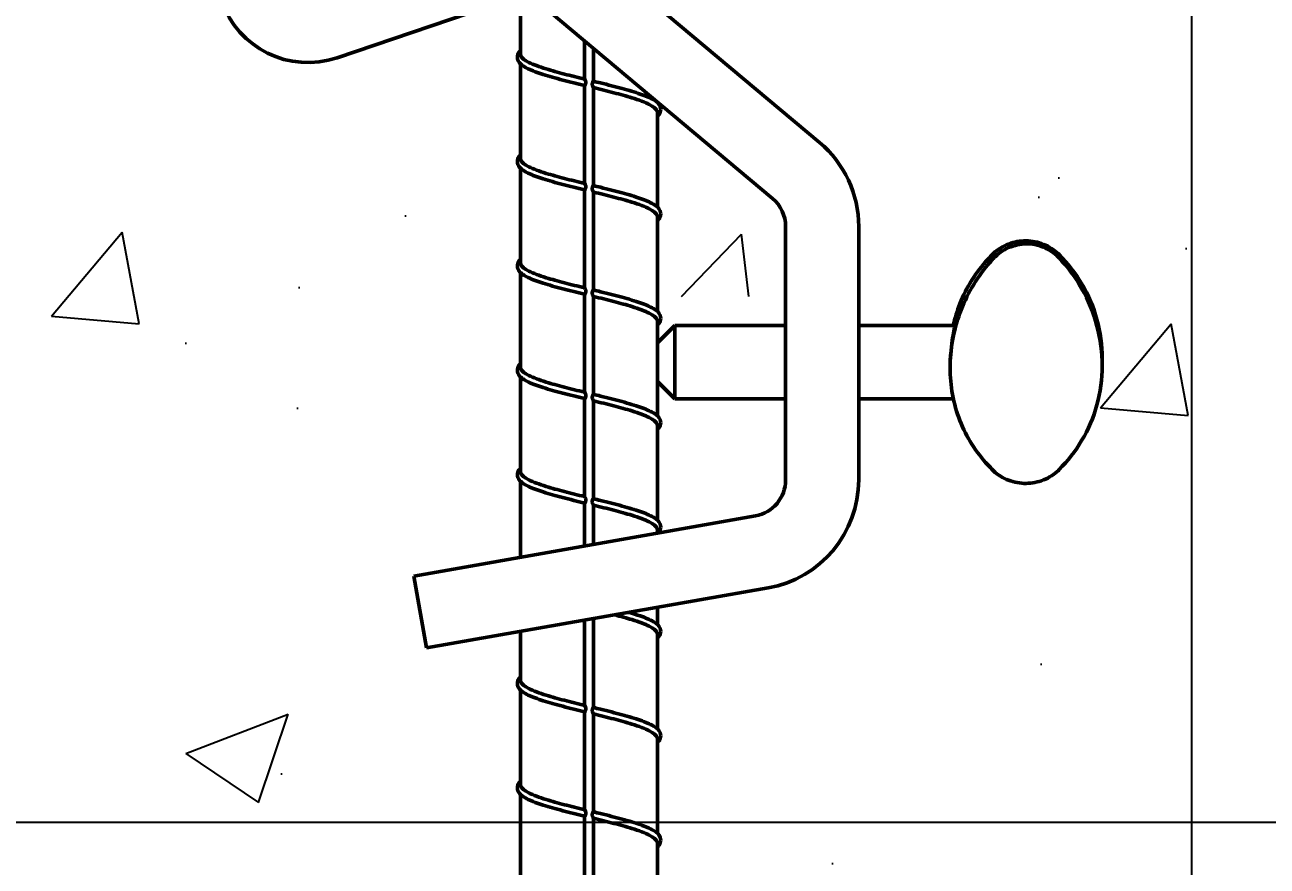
# Model space of a CAD drawing. Header units: inches. Extents: x 39 to 190, y 80 to 114.
# Drawn here: x 50.707 to 54.954, y 86.184 to 89.062 of the extents above; entities that cross this region are included whole.
import ezdxf

# ---------------------------------------------------------------- set-up
doc = ezdxf.new("R2010")
doc.units = ezdxf.units.IN
doc.header["$LTSCALE"] = 8
doc.header["$MEASUREMENT"] = 0
doc.layers.add('Visible (ANSI)', color=7, linetype='Continuous', lineweight=50)
doc.styles.add('Dim Text (Zurn)', font='')
doc.styles.add('ZURN', font='romans.shx')
doc.styles.get('Dim Text (Zurn)').set_extended_font_data('Tahoma', italic=True)
doc.dimstyles.new('Frac 1_32 (Zurn)', dxfattribs={"dimscale": 8, "dimtxt": 0.125, "dimasz": 0.098425, "dimexe": 0.125, "dimexo": 0.0625, "dimgap": 0.031496, "dimtad": 0, "dimtih": 1, "dimtoh": 1, "dimdec": 5, "dimrnd": 1e-08, "dimzin": 0, "dimdsep": 46, "dimlunit": 5, "dimtxsty": 'Dim Text (Zurn)', "dimcen": 0.09, "dimdle": 0.393701, "dimclrd": 256, "dimclre": 256, "dimclrt": 256, "dimadec": 0, "dimazin": 3, "dimtfac": 0.96, "dimtdec": 5, "dimtofl": 0, "dimtmove": 0, "dimatfit": 3, "dimfxl": 0, "dimtolj": 1, "dimtzin": 12, "dimlwd": -1, "dimlwe": -1, "dimarcsym": 0})

# ---------------------------------------------------------------- blocks, each defined once
blk = doc.blocks.new('*D5')
for p, q in [((58.3887, 87.122), (58.3887, 87.9094)), ((48.3223, 86.3346), (59.3887, 86.3346)), ((55.1961, 82.3147), (59.3887, 82.3147)), ((58.3887, 81.5273), (58.3887, 80.7399))]:
    blk.add_line(p, q)
for points in [[(58.2574, 87.122), (58.5199, 87.122), (58.3887, 86.3346)], [(58.2574, 81.5273), (58.5199, 81.5273), (58.3887, 82.3147)]]:
    blk.add_solid(points)
at = {"layer": 'Defpoints', "color": 0}
for p in [(47.8223, 86.3346), (54.6961, 82.3147), (58.3887, 82.3147)]:
    blk.add_point(p, dxfattribs=at)
at = {"insert": (55.5077, 84.8746), "char_height": 1, "attachment_point": 1, "style": 'ZURN'}
blk.add_mtext('\\A1;4 [102]', dxfattribs=at)
blk = doc.blocks.new('*D8')
for p, q in [((55.1946, 92.109), (59.3835, 92.109)), ((58.3835, 91.3215), (58.3835, 90.0564)), ((58.3835, 87.122), (58.3835, 88.5525)), ((48.3223, 86.3346), (59.3835, 86.3346))]:
    blk.add_line(p, q)
for points in [[(58.2523, 91.3215), (58.5148, 91.3215), (58.3835, 92.109)], [(58.2523, 87.122), (58.5148, 87.122), (58.3835, 86.3346)]]:
    blk.add_solid(points)
at = {"layer": 'Defpoints', "color": 0}
for p in [(54.6946, 92.109), (58.3835, 92.109), (47.8223, 86.3346)]:
    blk.add_point(p, dxfattribs=at)
at = {"insert": (55.7162, 89.8045), "char_height": 1, "attachment_point": 1, "style": 'Dim Text (Zurn)'}
blk.add_mtext('\\A1; {\\Fromans|c0;INVERT}', dxfattribs=at)

msp = doc.modelspace()

# ---------------------------------------------------------------- hatches: boundary and pattern name
h = msp.add_hatch()
h.set_pattern_fill('AR-CONC', color=256, scale=0.5, style=0)
h.paths.add_polyline_path([(44.676342, 91.151877), (44.676342, 91.61895), (44.926342, 91.61895), (44.926342, 92.10895), (40.948582, 92.10895), (40.948582, 82.314741), (42.852663, 82.314741), (42.852663, 87.172035), (42.415251, 87.249163, -0.36397023), (42.2004, 87.505213), (42.2004, 87.800228), (41.868259, 87.800228), (41.868259, 87.731478), (41.843255, 87.731478), (41.843255, 87.667803), (41.64513, 87.667803), (41.64513, 88.265154), (41.843255, 88.265154), (41.843255, 88.201478), (41.868259, 88.201478), (41.868259, 88.132728), (42.2004, 88.132728), (42.2004, 88.430636, -0.22169466), (42.293275, 88.629807), (42.852663, 89.099189), (42.852663, 89.824741), (43.341413, 89.824741), (43.341413, 89.509299), (44.428365, 90.42136)])
h.paths.add_polyline_path([(42.852663, 88.909905), (42.386479, 88.518731, 0.22169466), (42.3454, 88.430636), (42.3454, 88.132728), (42.852663, 88.132728)], flags=17)
h.paths.add_polyline_path([(42.852663, 87.800228), (42.3454, 87.800228), (42.3454, 87.505213, 0.36397023), (42.44043, 87.39196), (42.852663, 87.319272)], flags=17)
h.paths.add_polyline_path([(44.338521, 90.156688), (43.341413, 89.320015), (43.341413, 89.284817), (43.920402, 89.088277, 0.41421356), (43.986991, 89.121115)], flags=17)
edge = h.paths.add_edge_path()
edge.add_line((45.682342, 88.334595), (45.682342, 88.871918))
edge.add_line((45.682342, 88.871918), (45.647326, 88.92383))
edge.add_spline(control_points=[(45.647327, 88.92383), (45.633544, 88.944263), (45.621123, 88.965616), (45.572667, 89.063341), (45.552721, 89.147625), (45.552347, 89.232056)], knot_values=[6.2679288, 6.2679288, 6.2679288, 6.2679288, 6.40101388, 6.40101388, 6.85690588, 6.85690588, 6.85690588, 6.85690588], degree=3, periodic=0)
edge.add_line((45.552342, 89.232305), (45.552342, 89.76636))
edge.add_line((45.552342, 89.76636), (45.396088, 89.76636))
edge.add_line((45.396088, 89.76636), (45.396088, 90.291541))
edge.add_line((45.396088, 90.291541), (45.552342, 90.291541))
edge.add_line((45.552342, 90.291541), (45.552342, 90.38395))
edge.add_line((45.552342, 90.38395), (45.872342, 90.38395))
edge.add_line((45.872342, 90.38395), (45.872342, 90.476457))
edge.add_arc((45.757342, 90.476457), 0.115, 0, 24.845566)
edge.add_line((45.861698, 90.524777), (45.573928, 91.14627))
edge.add_arc((45.469572, 91.09795), 0.115, 24.845566, 90)
edge.add_line((45.469572, 91.21295), (45.197342, 91.21295))
edge.add_arc((45.197342, 91.48395), 0.271, 202.150106, 270, ccw=False)
edge.add_line((44.946342, 91.381774), (44.946342, 90.78795))
edge.add_arc((44.686342, 90.78795), 0.26, 310, 360, ccw=False)
edge.add_line((44.853467, 90.588779), (44.737215, 90.491232))
edge.add_line((44.737215, 90.491232), (44.242662, 89.034326))
edge.add_arc((43.937277, 89.137991), 0.3225, 251.25, 341.25, ccw=False)
edge.add_line((43.833613, 88.832606), (43.341413, 88.999685))
edge.add_line((43.341413, 88.999685), (43.341413, 87.233092))
edge.add_line((43.341413, 87.233092), (43.720902, 87.166178))
edge.add_line((43.720902, 87.166178), (43.695723, 87.023381))
edge.add_line((43.695723, 87.023381), (43.341413, 87.085855))
edge.add_line((43.341413, 87.085855), (43.341413, 82.314741))
edge.add_line((43.341413, 82.314741), (52.303271, 82.314741))
edge.add_line((52.303271, 82.314741), (52.303271, 87.085855))
edge.add_line((52.303271, 87.085855), (51.94896, 87.023381))
edge.add_line((51.94896, 87.023381), (51.923781, 87.166178))
edge.add_line((51.923781, 87.166178), (52.303271, 87.233092))
edge.add_line((52.303271, 87.233092), (52.303271, 88.999685))
edge.add_line((52.303271, 88.999685), (51.811071, 88.832606))
edge.add_arc((51.707406, 89.137991), 0.3225, 198.75, 288.75, ccw=False)
edge.add_line((51.402021, 89.034326), (50.907468, 90.491232))
edge.add_line((50.907468, 90.491232), (50.791217, 90.588779))
edge.add_arc((50.958342, 90.78795), 0.26, 180, 230, ccw=False)
edge.add_line((50.698342, 90.78795), (50.698342, 91.381774))
edge.add_arc((50.447342, 91.48395), 0.271, 270, 337.849894, ccw=False)
edge.add_line((50.447342, 91.21295), (50.175112, 91.21295))
edge.add_arc((50.175112, 91.09795), 0.115, 90, 155.154434)
edge.add_line((50.070756, 91.14627), (49.782986, 90.524777))
edge.add_arc((49.887342, 90.476457), 0.115, 155.154434, 180)
edge.add_line((49.772342, 90.476457), (49.772342, 90.38395))
edge.add_line((49.772342, 90.38395), (50.092342, 90.38395))
edge.add_line((50.092342, 90.38395), (50.092342, 90.291541))
edge.add_line((50.092342, 90.291541), (50.248596, 90.291541))
edge.add_line((50.248596, 90.291541), (50.248596, 89.76636))
edge.add_line((50.248596, 89.76636), (50.092342, 89.76636))
edge.add_line((50.092342, 89.76636), (50.092342, 89.232305))
edge.add_spline(control_points=[(50.092336, 89.232056), (50.091963, 89.147625), (50.072017, 89.063341), (50.02356, 88.965616), (50.011139, 88.944263), (49.997357, 88.92383)], knot_values=[6.2679288, 6.2679288, 6.2679288, 6.2679288, 6.72382081, 6.72382081, 6.85690588, 6.85690588, 6.85690588, 6.85690588], degree=3, periodic=0)
edge.add_line((49.997357, 88.92383), (49.962342, 88.871918))
edge.add_line((49.962342, 88.871918), (49.962342, 88.334595))
edge.add_arc((49.536746, 88.334595), 0.425596, 326, 360, ccw=False)
edge.add_line((49.889581, 88.096605), (49.181963, 87.047519))
edge.add_arc((47.822342, 87.964595), 1.64, 214, 326, ccw=False)
edge.add_line((46.46272, 87.047519), (45.755103, 88.096605))
edge.add_arc((46.107938, 88.334595), 0.425596, 180, 214, ccw=False)
h.paths.add_polyline_path([(51.306163, 90.156688), (51.657692, 89.121115, 0.41421356), (51.724282, 89.088277), (52.303271, 89.284817), (52.303271, 89.320015)], flags=17)
h.paths.add_polyline_path([(53.258204, 88.518731), (52.792021, 88.909905), (52.792021, 88.132728), (53.299284, 88.132728), (53.299284, 88.430636, 0.22169466)], flags=17)
h.paths.add_polyline_path([(53.299284, 87.800228), (52.792021, 87.800228), (52.792021, 87.319272), (53.204253, 87.39196, 0.36397023), (53.299284, 87.505213)], flags=17)
h.paths.add_polyline_path([(54.694601, 92.10895), (50.718342, 92.10895), (50.718342, 91.61895), (50.968342, 91.61895), (50.968342, 91.151877), (51.216319, 90.42136), (52.303271, 89.509299), (52.303271, 89.824741), (52.792021, 89.824741), (52.792021, 89.099189), (53.351408, 88.629807, -0.22169466), (53.444284, 88.430636), (53.444284, 88.132728), (53.776425, 88.132728), (53.776425, 88.201478), (53.801428, 88.201478), (53.801428, 88.265154), (53.999553, 88.265154), (53.999553, 87.667803), (53.801428, 87.667803), (53.801428, 87.731478), (53.776425, 87.731478), (53.776425, 87.800228), (53.444284, 87.800228), (53.444284, 87.505213, -0.36397023), (53.229432, 87.249163), (52.792021, 87.172035), (52.792021, 82.314741), (54.696101, 82.314741)])

# ---------------------------------------------------------------- linework, layer by layer
msp.add_line((54.694601, 92.10895), (54.696101, 82.314741))
at = {"layer": 'Visible (ANSI)'}
for p, q in [((53.423829, 88.659614), (51.001493, 90.692195)), ((50.840796, 90.500684), (53.263132, 88.468103)), ((52.401409, 88.962266), (52.401409, 89.191175)), ((51.774079, 88.949873), (52.352312, 89.146157)), ((52.620784, 88.876587), (52.620784, 89.007097)), ((52.650784, 88.869322), (52.650784, 88.981924)), ((52.401409, 88.605123), (52.401409, 88.928842)), ((52.620784, 88.519445), (52.620784, 88.854683)), ((52.650784, 88.512179), (52.650784, 88.847418)), ((52.870159, 88.795579), (52.870159, 88.797847)), ((52.870159, 88.438436), (52.870159, 88.761732)), ((52.401409, 88.24798), (52.401409, 88.571699)), ((52.620784, 88.162302), (52.620784, 88.497541)), ((52.650784, 88.155036), (52.650784, 88.490275)), ((52.870159, 88.081293), (52.870159, 88.404589)), ((53.307784, 87.505213), (53.307784, 88.372347)), ((53.557784, 87.505213), (53.557784, 88.372347)), ((52.401409, 87.890837), (52.401409, 88.214557)), ((52.620784, 87.805159), (52.620784, 88.140398)), ((52.650784, 87.797893), (52.650784, 88.133132)), ((52.870159, 87.974265), (52.870159, 88.047446)), ((52.870159, 87.974265), (52.929084, 88.03319)), ((52.929084, 88.03319), (52.929084, 87.78319)), ((53.307784, 88.03319), (52.929084, 88.03319)), ((53.884646, 88.03319), (53.557784, 88.03319)), ((52.870084, 87.973923), (52.870084, 87.842457)), ((54.390084, 87.920763), (54.390084, 87.895617)), ((52.401409, 87.533694), (52.401409, 87.857414)), ((52.870159, 87.72415), (52.870159, 87.842115)), ((52.870159, 87.842115), (52.929084, 87.78319)), ((52.620784, 87.448016), (52.620784, 87.783255)), ((52.650784, 87.44075), (52.650784, 87.775989)), ((53.307784, 87.78319), (52.929084, 87.78319)), ((53.881172, 87.78319), (53.557784, 87.78319)), ((52.870159, 87.367007), (52.870159, 87.690304)), ((52.401409, 87.240507), (52.401409, 87.500271)), ((52.620784, 87.279189), (52.620784, 87.426112)), ((52.650784, 87.284478), (52.650784, 87.418846)), ((52.03716, 87.17628), (53.20449, 87.382112)), ((52.870159, 87.32316), (52.870159, 87.333161)), ((52.03716, 87.17628), (52.080572, 86.930078)), ((52.080572, 86.930078), (53.247902, 87.13591)), ((52.650784, 86.726465), (52.650784, 87.030622)), ((52.870159, 87.009864), (52.870159, 87.069303)), ((52.401409, 86.819409), (52.401409, 86.98665)), ((52.620784, 86.73373), (52.620784, 87.025332)), ((52.870159, 86.652721), (52.870159, 86.976018)), ((52.401409, 86.462266), (52.401409, 86.785985)), ((52.620784, 86.376587), (52.620784, 86.711826)), ((52.650784, 86.369322), (52.650784, 86.704561)), ((52.870159, 86.295579), (52.870159, 86.618875)), ((52.401409, 86.105123), (52.401409, 86.428842)), ((52.620784, 86.019445), (52.620784, 86.354684)), ((52.650784, 86.012179), (52.650784, 86.347418)), ((52.870159, 85.938436), (52.870159, 86.261732))]:
    msp.add_line(p, q, dxfattribs=at)
for centre, radius, start, end in [((51.674165, 89.24421), 0.310832, 198.75, 288.75), ((53.182784, 88.372347), 0.375, 0, 50), ((53.182784, 88.372347), 0.125, 0, 50), ((53.182784, 87.505213), 0.125, 280, 0), ((53.182784, 87.505213), 0.375, 280, 0)]:
    msp.add_arc(centre, radius, start, end, dxfattribs=at)
for points, knots in [([(52.390785, 88.951073), (52.390682, 88.957977), (52.392939, 88.963489), (52.397632, 88.970052), (52.399392, 88.972032), (52.401409, 88.973937)], [0, 0, 0, 0, 0.114595272, 0.114595272, 0.168220617, 0.168220617, 0.168220617, 0.168220617]), ([(52.583293, 88.863857), (52.557831, 88.870193), (52.53296, 88.876611), (52.488481, 88.889245), (52.468286, 88.895617), (52.434235, 88.908483), (52.420141, 88.915092), (52.40449, 88.925776), (52.400064, 88.929639), (52.393369, 88.93852), (52.39089, 88.944077), (52.390785, 88.951073)], [0, 0, 0, 0, 0.203969624, 0.203969624, 0.406026718, 0.406026718, 0.612891389, 0.612891389, 0.725113834, 0.725113834, 0.841255683, 0.841255683, 0.841255683, 0.841255683]), ([(52.401409, 88.962266), (52.401409, 88.960449), (52.401768, 88.95863), (52.405501, 88.949189), (52.414767, 88.941647), (52.444705, 88.926412), (52.465073, 88.918871), (52.50827, 88.90547), (52.529074, 88.899719), (52.573563, 88.888153), (52.596987, 88.882403), (52.620784, 88.87662)], [0.926164658, 0.926164658, 0.926164658, 0.926164658, 0.985116036, 0.985116036, 1.231395044, 1.231395044, 1.477674053, 1.477674053, 1.664662529, 1.664662529, 1.851630885, 1.851630885, 1.851630885, 1.851630885]), ([(52.620784, 88.876587), (52.620784, 88.876501), (52.620899, 88.876299), (52.621364, 88.875571), (52.621745, 88.875004), (52.622449, 88.87381), (52.622735, 88.873294), (52.623288, 88.872173), (52.623553, 88.871575), (52.62426, 88.869711), (52.624626, 88.868355), (52.624922, 88.866134), (52.624973, 88.865314), (52.624961, 88.864498)], [0.1755471207, 0.1755471207, 0.1755471207, 0.1755471207, 0.1841280193, 0.1841280193, 0.1943327664, 0.1943327664, 0.2006505005, 0.2006505005, 0.206774105, 0.206774105, 0.2185723275, 0.2185723275, 0.2252645412, 0.2252645412, 0.2252645412, 0.2252645412]), ([(52.624961, 88.864498), (52.624952, 88.863946), (52.624915, 88.863396), (52.624701, 88.86164), (52.624405, 88.860484), (52.623612, 88.858483), (52.623153, 88.857674), (52.62222, 88.856319), (52.621762, 88.855805), (52.621025, 88.855017), (52.620784, 88.854785), (52.620784, 88.854683)], [0.2252645412, 0.2252645412, 0.2252645412, 0.2252645412, 0.2297909148, 0.2297909148, 0.2399641604, 0.2399641604, 0.2495105043, 0.2495105043, 0.2595133489, 0.2595133489, 0.2707001487, 0.2707001487, 0.2707001487, 0.2707001487]), ([(52.646607, 88.859474), (52.646605, 88.859611), (52.646604, 88.859747), (52.646619, 88.861157), (52.646789, 88.86242), (52.6474, 88.864569), (52.647782, 88.865441), (52.648655, 88.866956), (52.649116, 88.867545), (52.649802, 88.868318), (52.65005, 88.868563), (52.650582, 88.869076), (52.650784, 88.869251), (52.650784, 88.869322)], [0.4324840395, 0.4324840395, 0.4324840395, 0.4324840395, 0.4335329654, 0.4335329654, 0.443318181, 0.443318181, 0.4516638398, 0.4516638398, 0.4602611352, 0.4602611352, 0.466316737, 0.466316737, 0.4765419243, 0.4765419243, 0.4765419243, 0.4765419243]), ([(52.650784, 88.847418), (52.650783, 88.847517), (52.650677, 88.847726), (52.650238, 88.848465), (52.649869, 88.849045), (52.649015, 88.850554), (52.648543, 88.851465), (52.647703, 88.853493), (52.647337, 88.854583), (52.647071, 88.855739), (52.646794, 88.85694), (52.646626, 88.85821), (52.646607, 88.859474)], [0.386195686, 0.386195686, 0.386195686, 0.386195686, 0.3940123706, 0.3940123706, 0.4036617306, 0.4036617306, 0.4134536665, 0.4134536665, 0.4227844444, 0.4227844444, 0.4227844444, 0.4324840395, 0.4324840395, 0.4324840395, 0.4324840395]), ([(52.674619, 88.863518), (52.700286, 88.857206), (52.725627, 88.850813), (52.771486, 88.838236), (52.792605, 88.831896), (52.8288, 88.819142), (52.844162, 88.812596), (52.867502, 88.798906), (52.87568, 88.79231), (52.880228, 88.77935), (52.880835, 88.776017), (52.880782, 88.772502)], [0, 0, 0, 0, 0.203430746, 0.203430746, 0.404937263, 0.404937263, 0.610847612, 0.610847612, 0.824043032, 0.824043032, 0.882389128, 0.882389128, 0.882389128, 0.882389128]), ([(52.870159, 88.761732), (52.870159, 88.763549), (52.8698, 88.765368), (52.866067, 88.774809), (52.8568, 88.78235), (52.826862, 88.797585), (52.806494, 88.805127), (52.763297, 88.818528), (52.742493, 88.824278), (52.698005, 88.835845), (52.67458, 88.841595), (52.650784, 88.847378)], [0.926164658, 0.926164658, 0.926164658, 0.926164658, 0.985116036, 0.985116036, 1.231395044, 1.231395044, 1.477674053, 1.477674053, 1.664662529, 1.664662529, 1.851630885, 1.851630885, 1.851630885, 1.851630885]), ([(52.880782, 88.772502), (52.880678, 88.765596), (52.878256, 88.760084), (52.873541, 88.753748), (52.871951, 88.751975), (52.870159, 88.750264)], [0, 0, 0, 0, 0.114634885, 0.114634885, 0.162316622, 0.162316622, 0.162316622, 0.162316622]), ([(52.390785, 88.593931), (52.390682, 88.600834), (52.392939, 88.606346), (52.397632, 88.612909), (52.399392, 88.614889), (52.401409, 88.616794)], [0, 0, 0, 0, 0.114595272, 0.114595272, 0.168220617, 0.168220617, 0.168220617, 0.168220617]), ([(52.401409, 88.605123), (52.401409, 88.603306), (52.401768, 88.601487), (52.405501, 88.592046), (52.414767, 88.584505), (52.444705, 88.56927), (52.465073, 88.561728), (52.50827, 88.548327), (52.529074, 88.542577), (52.573563, 88.53101), (52.596987, 88.52526), (52.620784, 88.519477)], [0.926164658, 0.926164658, 0.926164658, 0.926164658, 0.985116036, 0.985116036, 1.231395044, 1.231395044, 1.477674053, 1.477674053, 1.664662529, 1.664662529, 1.851630885, 1.851630885, 1.851630885, 1.851630885]), ([(52.583293, 88.506714), (52.557831, 88.51305), (52.53296, 88.519468), (52.488481, 88.532102), (52.468286, 88.538474), (52.434235, 88.551341), (52.420141, 88.557949), (52.40449, 88.568633), (52.400064, 88.572496), (52.393369, 88.581377), (52.39089, 88.586934), (52.390785, 88.593931)], [0, 0, 0, 0, 0.203969624, 0.203969624, 0.406026718, 0.406026718, 0.612891389, 0.612891389, 0.725113834, 0.725113834, 0.841255683, 0.841255683, 0.841255683, 0.841255683]), ([(52.620784, 88.519445), (52.620784, 88.519378), (52.620852, 88.519243), (52.621182, 88.518704), (52.621521, 88.518207), (52.622192, 88.517111), (52.622475, 88.516626), (52.623037, 88.515557), (52.623312, 88.514982), (52.624057, 88.513188), (52.624466, 88.511875), (52.624888, 88.50946), (52.624977, 88.508404), (52.624961, 88.507355)], [0.1693193486, 0.1693193486, 0.1693193486, 0.1693193486, 0.1758007424, 0.1758007424, 0.1857472069, 0.1857472069, 0.1919909205, 0.1919909205, 0.198023789, 0.198023789, 0.2094647985, 0.2094647985, 0.2178489904, 0.2178489904, 0.2178489904, 0.2178489904]), ([(52.624961, 88.507355), (52.624956, 88.507027), (52.624941, 88.506699), (52.624817, 88.505109), (52.62456, 88.503885), (52.623821, 88.501781), (52.623382, 88.500927), (52.622446, 88.499462), (52.621981, 88.498912), (52.621176, 88.498024), (52.62087, 88.497739), (52.620789, 88.497574), (52.620784, 88.497556), (52.620784, 88.497541)], [0.2178489904, 0.2178489904, 0.2178489904, 0.2178489904, 0.2204727053, 0.2204727053, 0.2306636802, 0.2306636802, 0.2398632303, 0.2398632303, 0.2495796975, 0.2495796975, 0.2610517094, 0.2610517094, 0.2627370757, 0.2627370757, 0.2627370757, 0.2627370757]), ([(52.646607, 88.502331), (52.646596, 88.503007), (52.646629, 88.503683), (52.64684, 88.505488), (52.64711, 88.506574), (52.647851, 88.508459), (52.648284, 88.50922), (52.649013, 88.510263), (52.649297, 88.510608), (52.649835, 88.51121), (52.65008, 88.511451), (52.650593, 88.511942), (52.650784, 88.51211), (52.650784, 88.512179)], [0.4252749174, 0.4252749174, 0.4252749174, 0.4252749174, 0.4304263152, 0.4304263152, 0.4393240915, 0.4393240915, 0.4476179655, 0.4476179655, 0.4531368502, 0.4531368502, 0.4591944322, 0.4591944322, 0.4691208786, 0.4691208786, 0.4691208786, 0.4691208786]), ([(52.650784, 88.490275), (52.650784, 88.490363), (52.650701, 88.490535), (52.650328, 88.491177), (52.649979, 88.491722), (52.649123, 88.493207), (52.648624, 88.494147), (52.647847, 88.495989), (52.647554, 88.496804), (52.647075, 88.498493), (52.646888, 88.499364), (52.646766, 88.500254), (52.646672, 88.500937), (52.646617, 88.501634), (52.646607, 88.502331)], [0.3791373965, 0.3791373965, 0.3791373965, 0.3791373965, 0.3860277334, 0.3860277334, 0.3956142413, 0.3956142413, 0.4058973128, 0.4058973128, 0.4130479006, 0.4130479006, 0.4199668054, 0.4199668054, 0.4199668054, 0.4252749174, 0.4252749174, 0.4252749174, 0.4252749174]), ([(52.870159, 88.404589), (52.870159, 88.406406), (52.8698, 88.408225), (52.866067, 88.417666), (52.8568, 88.425208), (52.826862, 88.440443), (52.806494, 88.447984), (52.763297, 88.461385), (52.742493, 88.467135), (52.698005, 88.478702), (52.67458, 88.484452), (52.650784, 88.490235)], [0.926164658, 0.926164658, 0.926164658, 0.926164658, 0.985116036, 0.985116036, 1.231395044, 1.231395044, 1.477674053, 1.477674053, 1.664662529, 1.664662529, 1.851630885, 1.851630885, 1.851630885, 1.851630885]), ([(52.674619, 88.506375), (52.700286, 88.500063), (52.725627, 88.49367), (52.771486, 88.481093), (52.792605, 88.474753), (52.8288, 88.461999), (52.844162, 88.455453), (52.867502, 88.441763), (52.87568, 88.435168), (52.880228, 88.422207), (52.880835, 88.418874), (52.880782, 88.415359)], [0, 0, 0, 0, 0.203430746, 0.203430746, 0.404937263, 0.404937263, 0.610847612, 0.610847612, 0.824043032, 0.824043032, 0.882389128, 0.882389128, 0.882389128, 0.882389128]), ([(52.880782, 88.415359), (52.880678, 88.408453), (52.878256, 88.402941), (52.873541, 88.396605), (52.871951, 88.394832), (52.870159, 88.393122)], [0, 0, 0, 0, 0.114634885, 0.114634885, 0.162316622, 0.162316622, 0.162316622, 0.162316622]), ([(54.130084, 88.322972), (54.110179, 88.323206), (54.089136, 88.319669), (54.050668, 88.30496), (54.033228, 88.293788), (54.018772, 88.280116), (54.018086, 88.279454), (54.017405, 88.278784)], [0.598936084, 0.598936084, 0.598936084, 0.598936084, 0.75103081, 0.75103081, 0.903125536, 0.903125536, 0.9107477, 0.9107477, 0.9107477, 0.9107477]), ([(54.017405, 88.26225), (54.018189, 88.263096), (54.018979, 88.263931), (54.033527, 88.278987), (54.050929, 88.291517), (54.089285, 88.308463), (54.110255, 88.312861), (54.130084, 88.313093)], [1.497528794, 1.497528794, 1.497528794, 1.497528794, 1.506293997, 1.506293997, 1.65781056, 1.65781056, 1.809327124, 1.809327124, 1.809327124, 1.809327124]), ([(54.242762, 88.276077), (54.241918, 88.276929), (54.241065, 88.277768), (54.226391, 88.291887), (54.208886, 88.303412), (54.170507, 88.318836), (54.149631, 88.322743), (54.130084, 88.322972)], [0.290928147, 0.290928147, 0.290928147, 0.290928147, 0.300209869, 0.300209869, 0.449572977, 0.449572977, 0.598936084, 0.598936084, 0.598936084, 0.598936084]), ([(54.130084, 88.313093), (54.149631, 88.313322), (54.170507, 88.309518), (54.208886, 88.293597), (54.226391, 88.281492), (54.241065, 88.266726), (54.241918, 88.265848), (54.242762, 88.264957)], [1.809327124, 1.809327124, 1.809327124, 1.809327124, 1.958690232, 1.958690232, 2.10805334, 2.10805334, 2.117335061, 2.117335061, 2.117335061, 2.117335061]), ([(52.390785, 88.236788), (52.390682, 88.243692), (52.392939, 88.249203), (52.397632, 88.255767), (52.399392, 88.257746), (52.401409, 88.259652)], [0, 0, 0, 0, 0.114595272, 0.114595272, 0.168220617, 0.168220617, 0.168220617, 0.168220617]), ([(53.870084, 87.888545), (53.870084, 87.918872), (53.872791, 87.95036), (53.884026, 88.01345), (53.892549, 88.045053), (53.926159, 88.136882), (53.959691, 88.194137), (54.00466, 88.248107), (54.010874, 88.255199), (54.017405, 88.26225)], [1.09730069, 1.09730069, 1.09730069, 1.09730069, 1.33130605, 1.33130605, 1.56531141, 1.56531141, 2.03332213, 2.03332213, 2.10345787, 2.10345787, 2.10345787, 2.10345787]), ([(54.017405, 88.278784), (54.010874, 88.272362), (54.00466, 88.265912), (53.959691, 88.216863), (53.926159, 88.165068), (53.894253, 88.083888), (53.886681, 88.058769), (53.881173, 88.033189)], [7.002045991, 7.002045991, 7.002045991, 7.002045991, 7.072181733, 7.072181733, 7.540192449, 7.540192449, 7.738600703, 7.738600703, 7.738600703, 7.738600703]), ([(54.390084, 87.920763), (54.390084, 87.965797), (54.384139, 88.010781), (54.360495, 88.097121), (54.34281, 88.138501), (54.298513, 88.21275), (54.272505, 88.246079), (54.242762, 88.276077)], [6.66177475, 6.66177475, 6.66177475, 6.66177475, 7.00925474, 7.00925474, 7.35673472, 7.35673472, 7.6821059, 7.6821059, 7.6821059, 7.6821059]), ([(54.242762, 88.264957), (54.272505, 88.2336), (54.298513, 88.198245), (54.34281, 88.119721), (54.360495, 88.076099), (54.384139, 87.986564), (54.390084, 87.940651), (54.390084, 87.895617)], [-1.02033115, -1.02033115, -1.02033115, -1.02033115, -0.69495997, -0.69495997, -0.34747998, -0.34747998, 0, 0, 0, 0]), ([(52.583293, 88.149571), (52.557831, 88.155907), (52.53296, 88.162325), (52.488481, 88.174959), (52.468286, 88.181332), (52.434235, 88.194198), (52.420141, 88.200806), (52.40449, 88.211491), (52.400064, 88.215353), (52.393369, 88.224234), (52.39089, 88.229791), (52.390785, 88.236788)], [0, 0, 0, 0, 0.203969624, 0.203969624, 0.406026718, 0.406026718, 0.612891389, 0.612891389, 0.725113834, 0.725113834, 0.841255683, 0.841255683, 0.841255683, 0.841255683]), ([(52.401409, 88.24798), (52.401409, 88.246163), (52.401768, 88.244344), (52.405501, 88.234903), (52.414767, 88.227362), (52.444705, 88.212127), (52.465073, 88.204585), (52.50827, 88.191184), (52.529074, 88.185434), (52.573563, 88.173867), (52.596987, 88.168118), (52.620784, 88.162335)], [0.926164658, 0.926164658, 0.926164658, 0.926164658, 0.985116036, 0.985116036, 1.231395044, 1.231395044, 1.477674053, 1.477674053, 1.664662529, 1.664662529, 1.851630885, 1.851630885, 1.851630885, 1.851630885]), ([(52.620784, 88.162302), (52.620784, 88.162216), (52.620899, 88.162014), (52.621362, 88.161288), (52.621743, 88.160722), (52.622447, 88.159528), (52.622732, 88.159013), (52.623285, 88.157892), (52.623551, 88.157295), (52.624188, 88.155616), (52.624513, 88.154481), (52.62489, 88.152288), (52.624976, 88.151247), (52.624961, 88.150212)], [0.3570324418, 0.3570324418, 0.3570324418, 0.3570324418, 0.3649935941, 0.3649935941, 0.3744840857, 0.3744840857, 0.3803621469, 0.3803621469, 0.3860610185, 0.3860610185, 0.3953897737, 0.3953897737, 0.4032782231, 0.4032782231, 0.4032782231, 0.4032782231]), ([(52.624961, 88.150212), (52.624959, 88.150076), (52.624955, 88.14994), (52.624949, 88.149805), (52.624896, 88.148499), (52.624676, 88.147217), (52.623985, 88.14502), (52.623563, 88.144124), (52.62264, 88.142583), (52.622169, 88.141995), (52.621325, 88.141032), (52.620979, 88.140707), (52.620804, 88.140469), (52.620784, 88.140428), (52.620784, 88.140398)], [0.4032782231, 0.4032782231, 0.4032782231, 0.4032782231, 0.4043129536, 0.4043129536, 0.4043129536, 0.414280969, 0.414280969, 0.4230712239, 0.4230712239, 0.4321763203, 0.4321763203, 0.4428090223, 0.4428090223, 0.4459859595, 0.4459859595, 0.4459859595, 0.4459859595]), ([(52.646607, 88.145188), (52.6466, 88.145613), (52.64661, 88.146038), (52.646717, 88.14766), (52.646943, 88.148826), (52.647625, 88.150834), (52.648036, 88.151648), (52.648758, 88.152777), (52.649043, 88.153152), (52.649599, 88.153816), (52.649861, 88.154088), (52.650502, 88.154722), (52.650773, 88.154945), (52.650784, 88.155033), (52.650784, 88.155034), (52.650784, 88.155036)], [0.200182473, 0.200182473, 0.200182473, 0.200182473, 0.2033980629, 0.2033980629, 0.2125840261, 0.2125840261, 0.2208186966, 0.2208186966, 0.2261883639, 0.2261883639, 0.2320540395, 0.2320540395, 0.2434050849, 0.2434050849, 0.2436367064, 0.2436367064, 0.2436367064, 0.2436367064]), ([(52.650784, 88.133132), (52.650783, 88.133229), (52.650682, 88.13343), (52.650257, 88.134149), (52.649892, 88.134721), (52.649015, 88.136265), (52.648511, 88.137237), (52.647566, 88.13956), (52.647148, 88.14091), (52.646721, 88.143262), (52.646621, 88.144227), (52.646607, 88.145188)], [0.1545735747, 0.1545735747, 0.1545735747, 0.1545735747, 0.162076814, 0.162076814, 0.1715618159, 0.1715618159, 0.1818065342, 0.1818065342, 0.1929054159, 0.1929054159, 0.200182473, 0.200182473, 0.200182473, 0.200182473]), ([(52.870159, 88.047446), (52.870159, 88.049263), (52.8698, 88.051082), (52.866067, 88.060523), (52.8568, 88.068065), (52.826862, 88.0833), (52.806494, 88.090841), (52.763297, 88.104242), (52.742493, 88.109993), (52.698005, 88.121559), (52.67458, 88.127309), (52.650784, 88.133092)], [0.926164658, 0.926164658, 0.926164658, 0.926164658, 0.985116036, 0.985116036, 1.231395044, 1.231395044, 1.477674053, 1.477674053, 1.664662529, 1.664662529, 1.851630885, 1.851630885, 1.851630885, 1.851630885]), ([(52.674619, 88.149232), (52.700286, 88.14292), (52.725627, 88.136527), (52.771486, 88.123951), (52.792605, 88.11761), (52.8288, 88.104856), (52.844162, 88.09831), (52.867502, 88.08462), (52.87568, 88.078025), (52.880228, 88.065064), (52.880835, 88.061731), (52.880782, 88.058216)], [0, 0, 0, 0, 0.203430746, 0.203430746, 0.404937263, 0.404937263, 0.610847612, 0.610847612, 0.824043032, 0.824043032, 0.882389128, 0.882389128, 0.882389128, 0.882389128]), ([(52.880782, 88.058216), (52.880678, 88.05131), (52.878256, 88.045798), (52.873541, 88.039462), (52.871951, 88.03769), (52.870159, 88.035979)], [0, 0, 0, 0, 0.114634885, 0.114634885, 0.162316622, 0.162316622, 0.162316622, 0.162316622]), ([(53.88502, 88.031637), (53.88502, 88.02916), (53.884223, 88.023402), (53.881374, 88.005949), (53.879368, 87.994256), (53.875629, 87.968923), (53.873648, 87.95357), (53.870856, 87.921165), (53.870084, 87.904107), (53.870084, 87.888545)], [0.960685256, 0.960685256, 0.960685256, 0.960685256, 1.080777492, 1.080777492, 1.200869729, 1.200869729, 1.320948806, 1.320948806, 1.441027883, 1.441027883, 1.441027883, 1.441027883]), ([(52.390785, 87.879645), (52.390682, 87.886549), (52.392939, 87.89206), (52.397632, 87.898624), (52.399392, 87.900603), (52.401409, 87.902509)], [0, 0, 0, 0, 0.114595272, 0.114595272, 0.168220617, 0.168220617, 0.168220617, 0.168220617]), ([(52.583293, 87.792428), (52.557831, 87.798764), (52.53296, 87.805182), (52.488481, 87.817817), (52.468286, 87.824189), (52.434235, 87.837055), (52.420141, 87.843663), (52.40449, 87.854348), (52.400064, 87.85821), (52.393369, 87.867091), (52.39089, 87.872648), (52.390785, 87.879645)], [0, 0, 0, 0, 0.203969624, 0.203969624, 0.406026718, 0.406026718, 0.612891389, 0.612891389, 0.725113834, 0.725113834, 0.841255683, 0.841255683, 0.841255683, 0.841255683]), ([(52.401409, 87.890837), (52.401409, 87.88902), (52.401768, 87.887201), (52.405501, 87.87776), (52.414767, 87.870219), (52.444705, 87.854984), (52.465073, 87.847442), (52.50827, 87.834041), (52.529074, 87.828291), (52.573563, 87.816724), (52.596987, 87.810975), (52.620784, 87.805192)], [0.926164658, 0.926164658, 0.926164658, 0.926164658, 0.985116036, 0.985116036, 1.231395044, 1.231395044, 1.477674053, 1.477674053, 1.664662529, 1.664662529, 1.851630885, 1.851630885, 1.851630885, 1.851630885]), ([(54.017405, 87.537595), (54.010874, 87.544017), (54.00466, 87.550467), (53.959691, 87.599516), (53.926159, 87.651312), (53.892549, 87.736828), (53.884026, 87.766655), (53.872791, 87.827346), (53.870084, 87.858217), (53.870084, 87.888545)], [7.00204599, 7.00204599, 7.00204599, 7.00204599, 7.07218173, 7.07218173, 7.54019245, 7.54019245, 7.77419781, 7.77419781, 8.00820317, 8.00820317, 8.00820317, 8.00820317]), ([(54.390084, 87.895617), (54.390084, 87.850583), (54.384139, 87.805599), (54.360495, 87.719259), (54.34281, 87.677879), (54.298513, 87.603629), (54.272505, 87.570301), (54.242762, 87.540303)], [0, 0, 0, 0, 0.34747998, 0.34747998, 0.69495997, 0.69495997, 1.02033115, 1.02033115, 1.02033115, 1.02033115]), ([(52.620784, 87.805159), (52.620784, 87.805082), (52.620874, 87.804915), (52.621271, 87.804283), (52.621632, 87.803751), (52.622321, 87.802605), (52.622606, 87.802105), (52.623164, 87.801008), (52.623435, 87.800422), (52.624162, 87.798589), (52.624551, 87.797251), (52.624907, 87.794931), (52.624975, 87.793997), (52.624961, 87.793069)], [0.3463076489, 0.3463076489, 0.3463076489, 0.3463076489, 0.3533996972, 0.3533996972, 0.3628727165, 0.3628727165, 0.3687775103, 0.3687775103, 0.3744899214, 0.3744899214, 0.3854291514, 0.3854291514, 0.3924973403, 0.3924973403, 0.3924973403, 0.3924973403]), ([(52.624961, 87.793069), (52.624961, 87.793067), (52.624961, 87.793066), (52.624947, 87.792164), (52.624856, 87.791265), (52.624687, 87.7904), (52.624465, 87.789261), (52.624113, 87.788211), (52.623257, 87.786397), (52.622787, 87.785677), (52.62187, 87.784474), (52.621437, 87.784028), (52.620917, 87.783479), (52.620784, 87.78333), (52.620784, 87.783255)], [0.3924973403, 0.3924973403, 0.3924973403, 0.3924973403, 0.392510316, 0.392510316, 0.3993691772, 0.3993691772, 0.3993691772, 0.408407219, 0.408407219, 0.4171700135, 0.4171700135, 0.4267990698, 0.4267990698, 0.4345683306, 0.4345683306, 0.4345683306, 0.4345683306]), ([(52.646607, 87.788046), (52.646602, 87.78838), (52.646607, 87.788714), (52.646682, 87.790269), (52.64689, 87.791466), (52.647551, 87.793518), (52.647953, 87.79435), (52.648846, 87.795794), (52.649309, 87.796349), (52.649972, 87.797063), (52.650204, 87.797285), (52.650636, 87.797695), (52.650784, 87.797833), (52.650784, 87.797893)], [0.1897920525, 0.1897920525, 0.1897920525, 0.1897920525, 0.1922294095, 0.1922294095, 0.2012082947, 0.2012082947, 0.209118323, 0.209118323, 0.2174508092, 0.2174508092, 0.2233248553, 0.2233248553, 0.2317606875, 0.2317606875, 0.2317606875, 0.2317606875]), ([(52.674619, 87.792089), (52.700286, 87.785777), (52.725627, 87.779384), (52.771486, 87.766808), (52.792605, 87.760467), (52.8288, 87.747713), (52.844162, 87.741167), (52.867502, 87.727477), (52.87568, 87.720882), (52.880228, 87.707921), (52.880835, 87.704589), (52.880782, 87.701073)], [0, 0, 0, 0, 0.203430746, 0.203430746, 0.404937263, 0.404937263, 0.610847612, 0.610847612, 0.824043032, 0.824043032, 0.882389128, 0.882389128, 0.882389128, 0.882389128]), ([(52.650784, 87.775989), (52.650784, 87.776077), (52.6507, 87.776252), (52.650325, 87.776898), (52.649974, 87.777445), (52.649117, 87.778933), (52.648617, 87.779875), (52.647658, 87.782154), (52.647222, 87.783492), (52.646742, 87.785927), (52.646622, 87.786988), (52.646607, 87.788046)], [0.1457714872, 0.1457714872, 0.1457714872, 0.1457714872, 0.1523832594, 0.1523832594, 0.1615291877, 0.1615291877, 0.1713436702, 0.1713436702, 0.1820842669, 0.1820842669, 0.1897920525, 0.1897920525, 0.1897920525, 0.1897920525]), ([(52.870159, 87.690303), (52.870159, 87.69212), (52.8698, 87.693939), (52.866067, 87.70338), (52.8568, 87.710922), (52.826862, 87.726157), (52.806494, 87.733698), (52.763297, 87.7471), (52.742493, 87.75285), (52.698005, 87.764416), (52.67458, 87.770166), (52.650784, 87.775949)], [0.926164658, 0.926164658, 0.926164658, 0.926164658, 0.985116036, 0.985116036, 1.231395044, 1.231395044, 1.477674053, 1.477674053, 1.664662529, 1.664662529, 1.851630885, 1.851630885, 1.851630885, 1.851630885]), ([(52.880782, 87.701073), (52.880678, 87.694167), (52.878256, 87.688655), (52.873541, 87.682319), (52.871951, 87.680547), (52.870159, 87.678836)], [0, 0, 0, 0, 0.114634885, 0.114634885, 0.162316622, 0.162316622, 0.162316622, 0.162316622]), ([(52.390785, 87.522502), (52.390682, 87.529406), (52.392939, 87.534917), (52.397632, 87.541481), (52.399392, 87.54346), (52.401409, 87.545366)], [0, 0, 0, 0, 0.114595272, 0.114595272, 0.168220617, 0.168220617, 0.168220617, 0.168220617]), ([(54.130084, 87.493408), (54.110179, 87.493174), (54.089136, 87.49671), (54.050668, 87.51142), (54.033228, 87.522592), (54.018772, 87.536264), (54.018086, 87.536925), (54.017405, 87.537595)], [0.598936084, 0.598936084, 0.598936084, 0.598936084, 0.75103081, 0.75103081, 0.903125536, 0.903125536, 0.9107477, 0.9107477, 0.9107477, 0.9107477]), ([(54.242762, 87.540303), (54.241918, 87.539451), (54.241065, 87.538612), (54.226391, 87.524493), (54.208886, 87.512968), (54.170507, 87.497544), (54.149631, 87.493637), (54.130084, 87.493408)], [0.290928147, 0.290928147, 0.290928147, 0.290928147, 0.300209869, 0.300209869, 0.449572977, 0.449572977, 0.598936084, 0.598936084, 0.598936084, 0.598936084]), ([(52.583293, 87.435285), (52.557831, 87.441622), (52.53296, 87.448039), (52.488481, 87.460674), (52.468286, 87.467046), (52.434235, 87.479912), (52.420141, 87.486521), (52.40449, 87.497205), (52.400064, 87.501067), (52.393369, 87.509948), (52.39089, 87.515505), (52.390785, 87.522502)], [0, 0, 0, 0, 0.203969624, 0.203969624, 0.406026718, 0.406026718, 0.612891389, 0.612891389, 0.725113834, 0.725113834, 0.841255683, 0.841255683, 0.841255683, 0.841255683]), ([(52.401409, 87.533694), (52.401409, 87.531878), (52.401768, 87.530058), (52.405501, 87.520618), (52.414767, 87.513076), (52.444705, 87.497841), (52.465073, 87.490299), (52.50827, 87.476898), (52.529074, 87.471148), (52.573563, 87.459581), (52.596987, 87.453832), (52.620784, 87.448049)], [0.926164658, 0.926164658, 0.926164658, 0.926164658, 0.985116036, 0.985116036, 1.231395044, 1.231395044, 1.477674053, 1.477674053, 1.664662529, 1.664662529, 1.851630885, 1.851630885, 1.851630885, 1.851630885]), ([(52.620784, 87.448016), (52.620784, 87.447932), (52.620892, 87.44774), (52.621339, 87.447038), (52.621714, 87.44648), (52.622415, 87.445299), (52.6227, 87.444787), (52.623255, 87.443673), (52.623522, 87.443078), (52.624235, 87.44122), (52.624607, 87.439867), (52.624919, 87.43762), (52.624973, 87.43677), (52.624961, 87.435926)], [0.1597890763, 0.1597890763, 0.1597890763, 0.1597890763, 0.1677181923, 0.1677181923, 0.1774450281, 0.1774450281, 0.1834874234, 0.1834874234, 0.1893499902, 0.1893499902, 0.2006575842, 0.2006575842, 0.2072956928, 0.2072956928, 0.2072956928, 0.2072956928]), ([(52.624961, 87.435926), (52.624953, 87.435402), (52.624919, 87.434879), (52.624717, 87.433142), (52.624425, 87.431978), (52.623638, 87.429962), (52.623179, 87.429146), (52.622246, 87.427779), (52.621787, 87.427261), (52.621034, 87.426454), (52.620784, 87.426216), (52.620784, 87.426112)], [0.2072956928, 0.2072956928, 0.2072956928, 0.2072956928, 0.2114212833, 0.2114212833, 0.2212195075, 0.2212195075, 0.2304029564, 0.2304029564, 0.240000993, 0.240000993, 0.2509673991, 0.2509673991, 0.2509673991, 0.2509673991]), ([(52.646607, 87.430903), (52.646589, 87.432105), (52.646707, 87.43331), (52.647212, 87.435467), (52.647566, 87.436396), (52.648406, 87.43801), (52.648862, 87.438646), (52.649569, 87.439498), (52.649833, 87.439773), (52.650481, 87.440417), (52.65076, 87.440646), (52.650783, 87.440743), (52.650784, 87.440747), (52.650784, 87.44075)], [0.4096926008, 0.4096926008, 0.4096926008, 0.4096926008, 0.4188617023, 0.4188617023, 0.4272562243, 0.4272562243, 0.4356512357, 0.4356512357, 0.4415245273, 0.4415245273, 0.4528782019, 0.4528782019, 0.4533756412, 0.4533756412, 0.4533756412, 0.4533756412]), ([(52.650784, 87.418846), (52.650783, 87.418945), (52.650678, 87.419153), (52.650241, 87.419889), (52.649872, 87.420468), (52.64899, 87.422025), (52.648486, 87.423005), (52.647647, 87.425084), (52.647307, 87.426128), (52.646819, 87.428277), (52.646662, 87.429381), (52.646618, 87.43049), (52.646612, 87.430627), (52.646609, 87.430765), (52.646607, 87.430903)], [0.3637549069, 0.3637549069, 0.3637549069, 0.3637549069, 0.3714570033, 0.3714570033, 0.3810071343, 0.3810071343, 0.3913452482, 0.3913452482, 0.4001796476, 0.4001796476, 0.4086435046, 0.4086435046, 0.4086435046, 0.4096926008, 0.4096926008, 0.4096926008, 0.4096926008]), ([(52.870159, 87.333161), (52.870159, 87.334977), (52.8698, 87.336796), (52.866067, 87.346237), (52.8568, 87.353779), (52.826862, 87.369014), (52.806494, 87.376556), (52.763297, 87.389957), (52.742493, 87.395707), (52.698005, 87.407274), (52.67458, 87.413023), (52.650784, 87.418806)], [0.926164658, 0.926164658, 0.926164658, 0.926164658, 0.985116036, 0.985116036, 1.231395044, 1.231395044, 1.477674053, 1.477674053, 1.664662529, 1.664662529, 1.851630885, 1.851630885, 1.851630885, 1.851630885]), ([(52.674619, 87.434946), (52.700286, 87.428634), (52.725627, 87.422242), (52.771486, 87.409665), (52.792605, 87.403324), (52.8288, 87.39057), (52.844162, 87.384024), (52.867502, 87.370335), (52.87568, 87.363739), (52.880228, 87.350778), (52.880835, 87.347446), (52.880782, 87.343931)], [0, 0, 0, 0, 0.203430746, 0.203430746, 0.404937263, 0.404937263, 0.610847612, 0.610847612, 0.824043032, 0.824043032, 0.882389128, 0.882389128, 0.882389128, 0.882389128]), ([(52.880782, 87.343931), (52.880678, 87.337024), (52.878256, 87.331512), (52.874015, 87.325813), (52.873015, 87.324627), (52.871927, 87.323472)], [0, 0, 0, 0, 0.114634885, 0.114634885, 0.146001218, 0.146001218, 0.146001218, 0.146001218]), ([(52.870159, 86.976018), (52.870159, 86.977835), (52.8698, 86.979654), (52.866067, 86.989094), (52.8568, 86.996636), (52.826862, 87.011871), (52.806494, 87.019413), (52.764245, 87.03252), (52.744602, 87.037979), (52.723628, 87.043466)], [0.926164658, 0.926164658, 0.926164658, 0.926164658, 0.985116036, 0.985116036, 1.231395044, 1.231395044, 1.477674053, 1.477674053, 1.655159658, 1.655159658, 1.655159658, 1.655159658]), ([(52.772361, 87.052059), (52.786139, 87.048004), (52.798989, 87.043932), (52.8288, 87.033427), (52.844162, 87.026882), (52.867502, 87.013192), (52.87568, 87.006596), (52.880228, 86.993635), (52.880835, 86.990303), (52.880782, 86.986788)], [0.275288211, 0.275288211, 0.275288211, 0.275288211, 0.404937263, 0.404937263, 0.610847612, 0.610847612, 0.824043032, 0.824043032, 0.882389128, 0.882389128, 0.882389128, 0.882389128]), ([(52.880782, 86.986788), (52.880678, 86.979882), (52.878256, 86.974369), (52.873541, 86.968033), (52.871951, 86.966261), (52.870159, 86.96455)], [0, 0, 0, 0, 0.114634885, 0.114634885, 0.162316622, 0.162316622, 0.162316622, 0.162316622]), ([(52.390785, 86.808216), (52.390682, 86.81512), (52.392939, 86.820632), (52.397632, 86.827195), (52.399392, 86.829174), (52.401409, 86.83108)], [0, 0, 0, 0, 0.114595272, 0.114595272, 0.168220617, 0.168220617, 0.168220617, 0.168220617]), ([(52.401409, 86.819409), (52.401409, 86.817592), (52.401768, 86.815773), (52.405501, 86.806332), (52.414767, 86.79879), (52.444705, 86.783555), (52.465073, 86.776014), (52.50827, 86.762613), (52.529074, 86.756862), (52.573563, 86.745296), (52.596987, 86.739546), (52.620784, 86.733763)], [0.926164658, 0.926164658, 0.926164658, 0.926164658, 0.985116036, 0.985116036, 1.231395044, 1.231395044, 1.477674053, 1.477674053, 1.664662529, 1.664662529, 1.851630885, 1.851630885, 1.851630885, 1.851630885]), ([(52.583293, 86.721), (52.557831, 86.727336), (52.53296, 86.733754), (52.488481, 86.746388), (52.468286, 86.75276), (52.434235, 86.765626), (52.420141, 86.772235), (52.40449, 86.782919), (52.400064, 86.786781), (52.393369, 86.795663), (52.39089, 86.801219), (52.390785, 86.808216)], [0, 0, 0, 0, 0.203969624, 0.203969624, 0.406026718, 0.406026718, 0.612891389, 0.612891389, 0.725113834, 0.725113834, 0.841255683, 0.841255683, 0.841255683, 0.841255683]), ([(52.620784, 86.73373), (52.620784, 86.73364), (52.62091, 86.733424), (52.621402, 86.732656), (52.62179, 86.732076), (52.6225, 86.730862), (52.622786, 86.730341), (52.623336, 86.72921), (52.623599, 86.728608), (52.624296, 86.726733), (52.624653, 86.725373), (52.624927, 86.723193), (52.624972, 86.722414), (52.624961, 86.721641)], [0.1592581485, 0.1592581485, 0.1592581485, 0.1592581485, 0.1678142046, 0.1678142046, 0.1775841551, 0.1775841551, 0.1836205855, 0.1836205855, 0.1894807966, 0.1894807966, 0.2007878683, 0.2007878683, 0.2068890756, 0.2068890756, 0.2068890756, 0.2068890756]), ([(52.624961, 86.721641), (52.624952, 86.721049), (52.62491, 86.720459), (52.624678, 86.718674), (52.624374, 86.71753), (52.623574, 86.71555), (52.623113, 86.714751), (52.622181, 86.713413), (52.621725, 86.712907), (52.621012, 86.712147), (52.620784, 86.711925), (52.620784, 86.711826)], [0.2068890756, 0.2068890756, 0.2068890756, 0.2068890756, 0.2115552912, 0.2115552912, 0.2212978827, 0.2212978827, 0.2304821406, 0.2304821406, 0.240171398, 0.240171398, 0.2506914483, 0.2506914483, 0.2506914483, 0.2506914483]), ([(52.646607, 86.716617), (52.646587, 86.717924), (52.646729, 86.719233), (52.647303, 86.72145), (52.647672, 86.72235), (52.648529, 86.723914), (52.648988, 86.724526), (52.649686, 86.725338), (52.649942, 86.725599), (52.650542, 86.726185), (52.650784, 86.726387), (52.650784, 86.726465)], [0.4095191186, 0.4095191186, 0.4095191186, 0.4095191186, 0.4194817665, 0.4194817665, 0.4278141187, 0.4278141187, 0.4362750399, 0.4362750399, 0.4422227023, 0.4422227023, 0.4532606538, 0.4532606538, 0.4532606538, 0.4532606538]), ([(52.650784, 86.704561), (52.650783, 86.70466), (52.650677, 86.704869), (52.650238, 86.705608), (52.649869, 86.706188), (52.648986, 86.707747), (52.648482, 86.708727), (52.64762, 86.710866), (52.647263, 86.71198), (52.64677, 86.714269), (52.646624, 86.715444), (52.646607, 86.716617)], [0.3635923105, 0.3635923105, 0.3635923105, 0.3635923105, 0.3713199578, 0.3713199578, 0.3808705111, 0.3808705111, 0.3912100703, 0.3912100703, 0.400577268, 0.400577268, 0.4095191186, 0.4095191186, 0.4095191186, 0.4095191186]), ([(52.870159, 86.618875), (52.870159, 86.620692), (52.8698, 86.622511), (52.866067, 86.631952), (52.8568, 86.639493), (52.826862, 86.654728), (52.806494, 86.66227), (52.763297, 86.675671), (52.742493, 86.681421), (52.698005, 86.692988), (52.67458, 86.698737), (52.650784, 86.70452)], [0.926164658, 0.926164658, 0.926164658, 0.926164658, 0.985116036, 0.985116036, 1.231395044, 1.231395044, 1.477674053, 1.477674053, 1.664662529, 1.664662529, 1.851630885, 1.851630885, 1.851630885, 1.851630885]), ([(52.674619, 86.720661), (52.700286, 86.714349), (52.725627, 86.707956), (52.771486, 86.695379), (52.792605, 86.689039), (52.8288, 86.676285), (52.844162, 86.669739), (52.867502, 86.656049), (52.87568, 86.649453), (52.880228, 86.636493), (52.880835, 86.63316), (52.880782, 86.629645)], [0, 0, 0, 0, 0.203430746, 0.203430746, 0.404937263, 0.404937263, 0.610847612, 0.610847612, 0.824043032, 0.824043032, 0.882389128, 0.882389128, 0.882389128, 0.882389128]), ([(52.880782, 86.629645), (52.880678, 86.622739), (52.878256, 86.617227), (52.873541, 86.610891), (52.871951, 86.609118), (52.870159, 86.607407)], [0, 0, 0, 0, 0.114634885, 0.114634885, 0.162316622, 0.162316622, 0.162316622, 0.162316622]), ([(52.390785, 86.451073), (52.390682, 86.457977), (52.392939, 86.463489), (52.397632, 86.470052), (52.399392, 86.472032), (52.401409, 86.473937)], [0, 0, 0, 0, 0.114595272, 0.114595272, 0.168220617, 0.168220617, 0.168220617, 0.168220617]), ([(52.583293, 86.363857), (52.557831, 86.370193), (52.53296, 86.376611), (52.488481, 86.389245), (52.468286, 86.395617), (52.434235, 86.408483), (52.420141, 86.415092), (52.40449, 86.425776), (52.400064, 86.429639), (52.393369, 86.43852), (52.39089, 86.444077), (52.390785, 86.451073)], [0, 0, 0, 0, 0.203969624, 0.203969624, 0.406026718, 0.406026718, 0.612891389, 0.612891389, 0.725113834, 0.725113834, 0.841255683, 0.841255683, 0.841255683, 0.841255683]), ([(52.401409, 86.462266), (52.401409, 86.460449), (52.401768, 86.45863), (52.405501, 86.449189), (52.414767, 86.441647), (52.444705, 86.426412), (52.465073, 86.418871), (52.50827, 86.40547), (52.529074, 86.399719), (52.573563, 86.388153), (52.596987, 86.382403), (52.620784, 86.37662)], [0.926164658, 0.926164658, 0.926164658, 0.926164658, 0.985116036, 0.985116036, 1.231395044, 1.231395044, 1.477674053, 1.477674053, 1.664662529, 1.664662529, 1.851630885, 1.851630885, 1.851630885, 1.851630885]), ([(52.620784, 86.376587), (52.620784, 86.376497), (52.620909, 86.376282), (52.6214, 86.375516), (52.621788, 86.374937), (52.622498, 86.373724), (52.622783, 86.373203), (52.623334, 86.372072), (52.623596, 86.371471), (52.624195, 86.369862), (52.624494, 86.368815), (52.624881, 86.366673), (52.624977, 86.365583), (52.624961, 86.364498)], [0.3557041426, 0.3557041426, 0.3557041426, 0.3557041426, 0.3640062066, 0.3640062066, 0.3734991674, 0.3734991674, 0.3793613505, 0.3793613505, 0.3850483646, 0.3850483646, 0.3936607541, 0.3936607541, 0.4019318821, 0.4019318821, 0.4019318821, 0.4019318821]), ([(52.624961, 86.364498), (52.62494, 86.363162), (52.624748, 86.361839), (52.624093, 86.359577), (52.623684, 86.358651), (52.622771, 86.357056), (52.622298, 86.356441), (52.621433, 86.355428), (52.621063, 86.355077), (52.62082, 86.354783), (52.620784, 86.354723), (52.620784, 86.354683)], [0.4019320616, 0.4019320616, 0.4019320616, 0.4019320616, 0.4121094025, 0.4121094025, 0.4209397018, 0.4209397018, 0.4299606204, 0.4299606204, 0.4403923638, 0.4403923638, 0.444601432, 0.444601432, 0.444601432, 0.444601432]), ([(52.646607, 86.359474), (52.646598, 86.360035), (52.646619, 86.360595), (52.646779, 86.362317), (52.647029, 86.363439), (52.647746, 86.365386), (52.648173, 86.366176), (52.648902, 86.36726), (52.649187, 86.367618), (52.649734, 86.368247), (52.649987, 86.368501), (52.650559, 86.369056), (52.650784, 86.369247), (52.650784, 86.369322)], [0.1996379095, 0.1996379095, 0.1996379095, 0.1996379095, 0.203821588, 0.203821588, 0.2126891378, 0.2126891378, 0.2208658453, 0.2208658453, 0.2262339115, 0.2262339115, 0.2321197862, 0.2321197862, 0.2426347771, 0.2426347771, 0.2426347771, 0.2426347771]), ([(52.650784, 86.347418), (52.650783, 86.347528), (52.650653, 86.347771), (52.650152, 86.348604), (52.649765, 86.349216), (52.648861, 86.350843), (52.648353, 86.35186), (52.647434, 86.354248), (52.647043, 86.355613), (52.646693, 86.357835), (52.646619, 86.358656), (52.646607, 86.359474)], [0.1546769529, 0.1546769529, 0.1546769529, 0.1546769529, 0.1630453384, 0.1630453384, 0.1724331241, 0.1724331241, 0.1826501262, 0.1826501262, 0.1935336216, 0.1935336216, 0.1996379095, 0.1996379095, 0.1996379095, 0.1996379095]), ([(52.870159, 86.261732), (52.870159, 86.263549), (52.8698, 86.265368), (52.866067, 86.274809), (52.8568, 86.28235), (52.826862, 86.297585), (52.806494, 86.305127), (52.763297, 86.318528), (52.742493, 86.324278), (52.698005, 86.335845), (52.67458, 86.341595), (52.650784, 86.347378)], [0.926164658, 0.926164658, 0.926164658, 0.926164658, 0.985116036, 0.985116036, 1.231395044, 1.231395044, 1.477674053, 1.477674053, 1.664662529, 1.664662529, 1.851630885, 1.851630885, 1.851630885, 1.851630885]), ([(52.674619, 86.363518), (52.700286, 86.357206), (52.725627, 86.350813), (52.771486, 86.338236), (52.792605, 86.331896), (52.8288, 86.319142), (52.844162, 86.312596), (52.867502, 86.298906), (52.87568, 86.29231), (52.880228, 86.27935), (52.880835, 86.276017), (52.880782, 86.272502)], [0, 0, 0, 0, 0.203430746, 0.203430746, 0.404937263, 0.404937263, 0.610847612, 0.610847612, 0.824043032, 0.824043032, 0.882389128, 0.882389128, 0.882389128, 0.882389128]), ([(52.880782, 86.272502), (52.880678, 86.265596), (52.878256, 86.260084), (52.873541, 86.253748), (52.871951, 86.251975), (52.870159, 86.250264)], [0, 0, 0, 0, 0.114634885, 0.114634885, 0.162316622, 0.162316622, 0.162316622, 0.162316622])]:
    msp.add_open_spline(points, degree=3, knots=knots, dxfattribs=at)
for points in [[(52.620784, 88.854658), (52.608129, 88.857733), (52.595593, 88.860796), (52.583293, 88.863857)], [(52.650784, 88.86934), (52.658786, 88.867395), (52.666741, 88.865455), (52.674619, 88.863518)], [(52.620784, 88.497515), (52.608129, 88.500591), (52.595593, 88.503653), (52.583293, 88.506714)], [(52.650784, 88.512197), (52.658786, 88.510252), (52.666741, 88.508312), (52.674619, 88.506375)], [(52.620784, 88.140372), (52.608129, 88.143448), (52.595593, 88.146511), (52.583293, 88.149571)], [(52.650784, 88.155054), (52.658786, 88.153109), (52.666741, 88.151169), (52.674619, 88.149232)], [(53.884633, 88.033158), (53.884888, 88.033165), (53.88502, 88.032648), (53.88502, 88.031637)], [(52.620784, 87.78323), (52.608129, 87.786305), (52.595593, 87.789368), (52.583293, 87.792428)], [(52.650784, 87.797911), (52.658786, 87.795966), (52.666741, 87.794027), (52.674619, 87.792089)], [(52.620784, 87.426087), (52.608129, 87.429162), (52.595593, 87.432225), (52.583293, 87.435285)], [(52.650784, 87.440768), (52.658786, 87.438823), (52.666741, 87.436884), (52.674619, 87.434946)], [(52.620784, 86.711801), (52.608129, 86.714876), (52.595593, 86.717939), (52.583293, 86.721)], [(52.650784, 86.726482), (52.658786, 86.724538), (52.666741, 86.722598), (52.674619, 86.720661)], [(52.620784, 86.354658), (52.608129, 86.357733), (52.595593, 86.360796), (52.583293, 86.363857)], [(52.650784, 86.36934), (52.658786, 86.367395), (52.666741, 86.365455), (52.674619, 86.363518)]]:
    msp.add_open_spline(points, degree=3, dxfattribs=at)

# ---------------------------------------------------------------- dimensions: what is measured, and where the dimension line sits
dim = msp.add_linear_dim(base=(58.383526, 92.10895), p1=(47.822342, 86.334595), p2=(54.694601, 92.10895), angle=90, text=' {\\Fromans|c0;INVERT}', dimstyle='Frac 1_32 (Zurn)', override={"dimdec": 5, "dimtp": 0, "dimtm": 0, "dimtdec": 5, "dimatfit": 1})
dim.commit()
dim.dimension.update_dxf_attribs({"geometry": '*D8', "text_midpoint": (58.383526, 89.304472), "dimtype": 160})
dim = msp.add_linear_dim(base=(58.388662, 82.314741), p1=(47.822342, 86.334595), p2=(54.696101, 82.314741), angle=90, dimstyle='Frac 1_32 (Zurn)', override={"dimdec": 4, "dimtxsty": 'ZURN', "dimatfit": 1})
dim.commit()
dim.dimension.update_dxf_attribs({"geometry": '*D5', "text_midpoint": (58.388662, 84.112687), "dimtype": 160})

doc.saveas('drawing.dxf')
